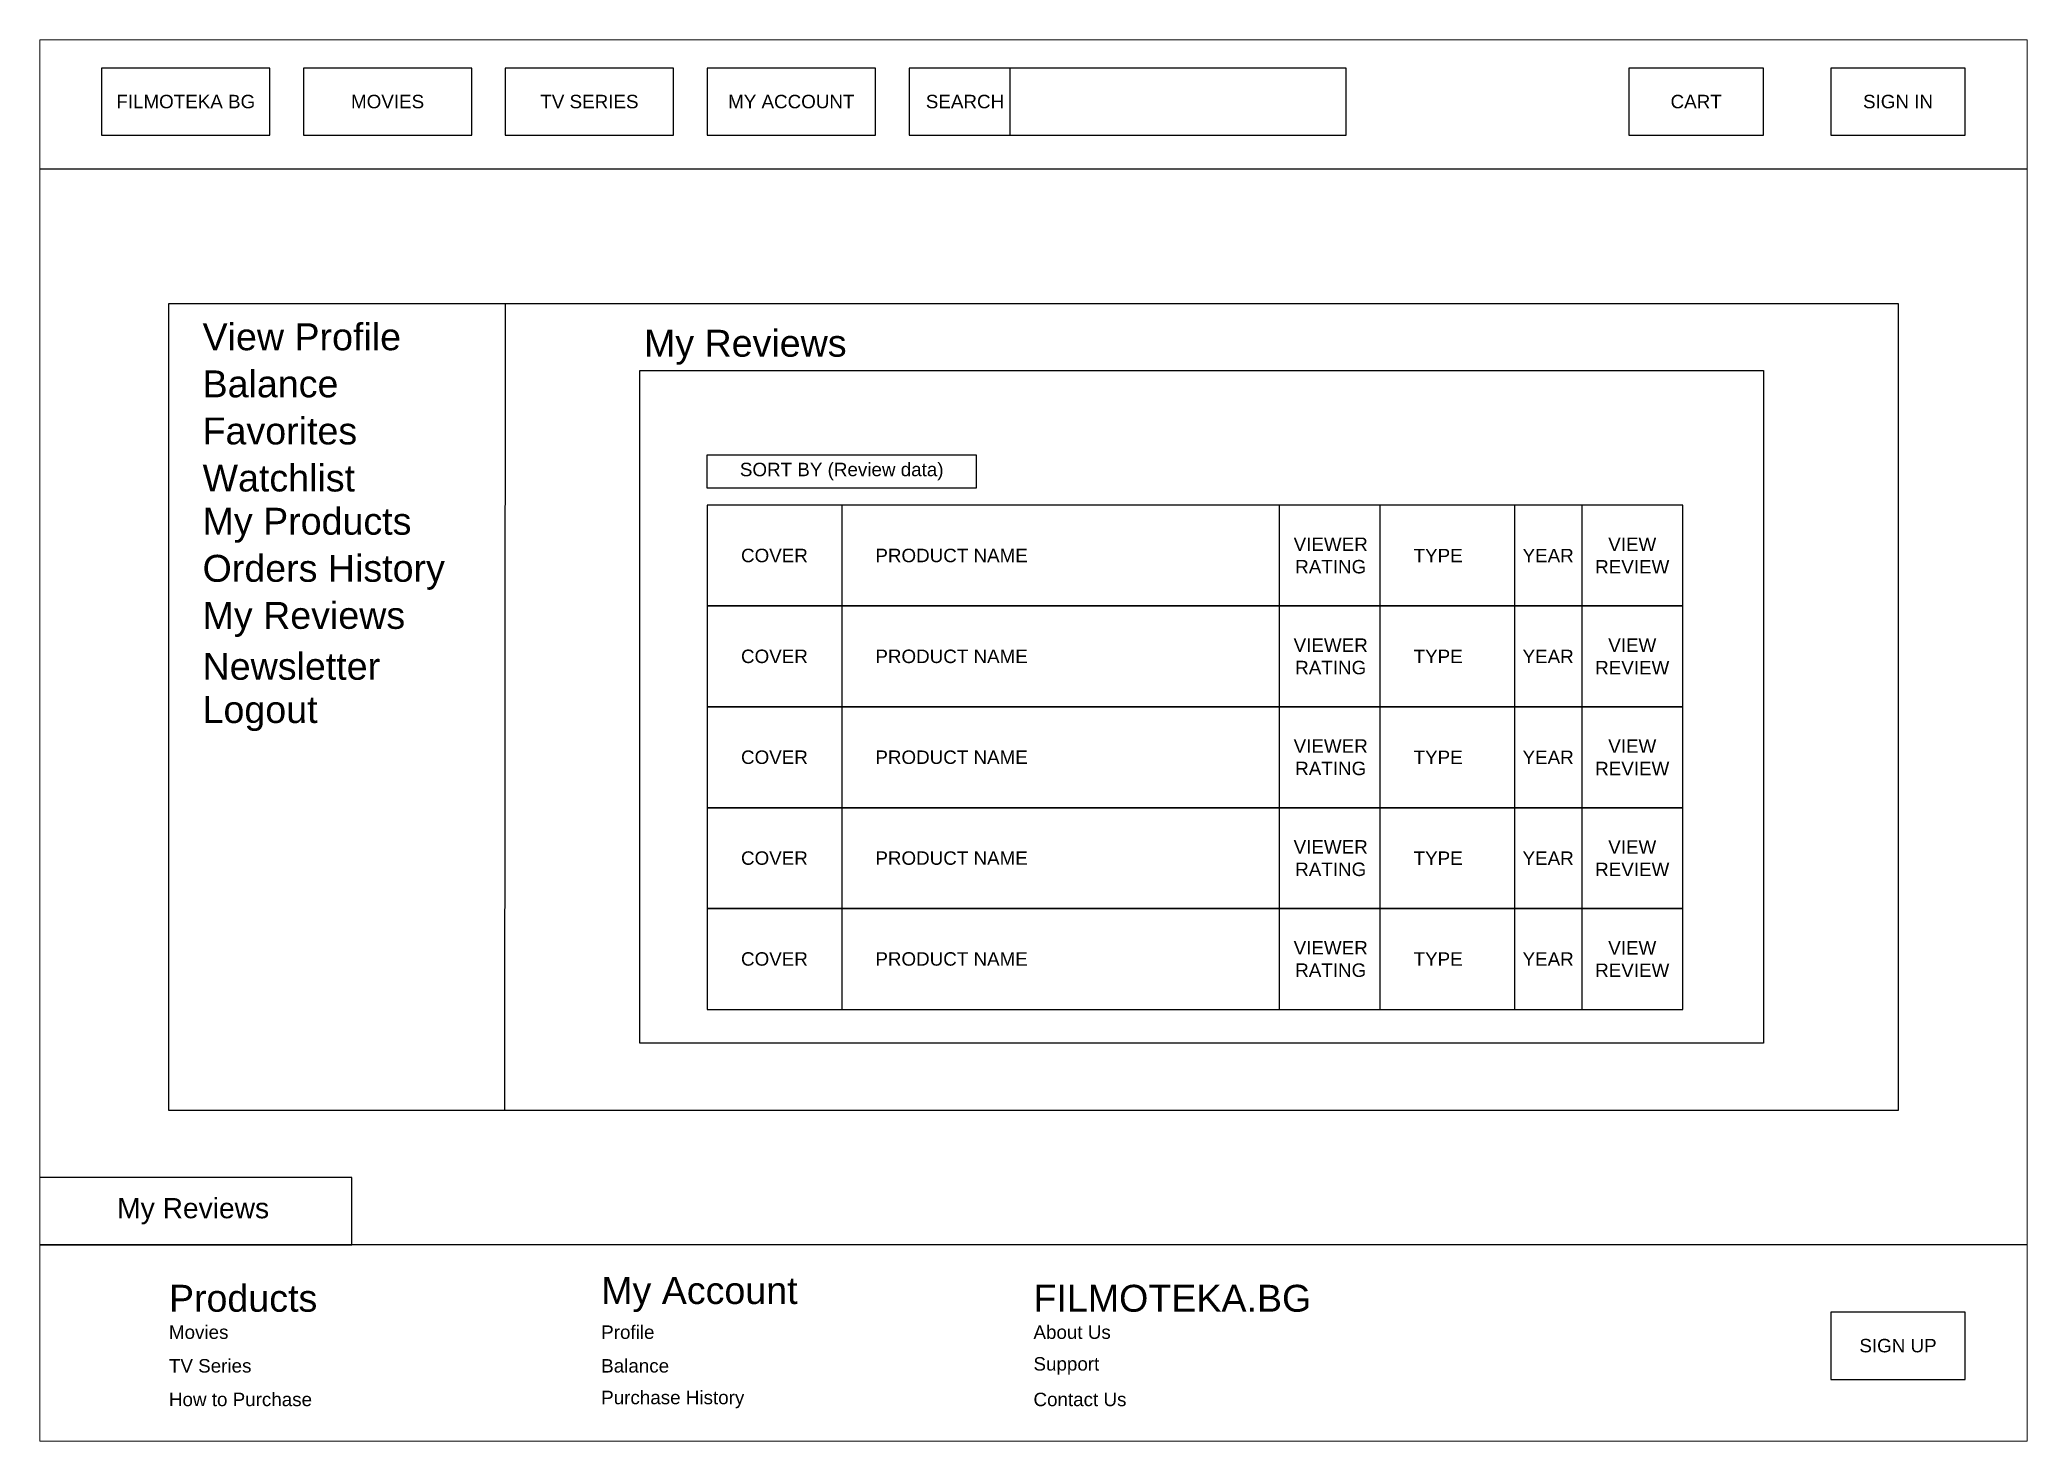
# Paper-space layout 'Reviews' of a CAD drawing. Header units: inches, sheet in millimetres. Extents: x 0 to 295, y 0 to 208.
# The model-space entities are those that its viewports show. They can reach past a viewport. Long polylines and large blocks are cut down to what shows.
import ezdxf

# ---------------------------------------------------------------- set-up
doc = ezdxf.new("R2010")
doc.units = ezdxf.units.IN
doc.header["$MEASUREMENT"] = 0
doc.styles.get("Standard").update_dxf_attribs({"font": 'arial.ttf'})

msp = doc.modelspace()

# ---------------------------------------------------------------- linework, layer by layer
for points in [[(1321.79, 858.89), (1321.79, 648.89), (1618.79, 648.89), (1618.79, 858.89)], [(1321.79, 858.89), (1321.79, 838.89), (1618.79, 838.89), (1618.79, 858.89)], [(1331.79, 853.89), (1331.79, 843.89), (1356.79, 843.89), (1356.79, 853.89)], [(1361.79, 853.89), (1361.79, 843.89), (1386.79, 843.89), (1386.79, 853.89)], [(1391.79, 853.89), (1391.79, 843.89), (1416.79, 843.89), (1416.79, 853.89)], [(1421.79, 853.89), (1421.79, 843.89), (1446.79, 843.89), (1446.79, 853.89)], [(1451.79, 853.89), (1451.79, 843.89), (1516.79, 843.89), (1516.79, 853.89)], [(1558.79, 853.89), (1558.79, 843.89), (1578.79, 843.89), (1578.79, 853.89)], [(1588.79, 853.89), (1588.79, 843.89), (1608.79, 843.89), (1608.79, 853.89)], [(1341.79, 818.89), (1598.79, 818.89), (1598.79, 698.89), (1341.79, 698.89)], [(1341.79, 818.89), (1391.79, 818.89), (1391.65, 698.89), (1341.79, 698.89)], [(1411.79, 808.89), (1578.79, 808.89), (1578.79, 708.89), (1411.79, 708.89)], [(1421.79, 796.39), (1461.79, 796.39), (1461.79, 791.39), (1421.79, 791.39)], [(1566.79, 788.89), (1421.79, 788.89), (1421.79, 773.89), (1566.79, 773.89)], [(1566.79, 773.89), (1421.79, 773.89), (1421.79, 758.89), (1566.79, 758.89)], [(1566.79, 758.89), (1421.79, 758.89), (1421.79, 743.89), (1566.79, 743.89)], [(1566.79, 743.89), (1421.79, 743.89), (1421.79, 728.89), (1566.79, 728.89)], [(1566.79, 728.89), (1421.79, 728.89), (1421.79, 713.89), (1566.79, 713.89)], [(1321.79, 688.89), (1321.79, 678.89), (1368.99, 678.89), (1368.99, 688.89)], [(1321.79, 678.89), (1321.79, 648.89), (1618.79, 648.89), (1618.79, 678.89)], [(1588.79, 668.89), (1588.79, 658.89), (1608.79, 658.89), (1608.79, 668.89)]]:
    msp.add_lwpolyline(points, close=True)
for points in [[(1466.79, 853.89), (1466.79, 843.89)], [(1441.79, 788.89), (1441.79, 713.89)], [(1506.79, 788.89), (1506.79, 713.89)], [(1521.79, 788.89), (1521.79, 713.89)], [(1541.79, 788.89), (1541.79, 713.89)], [(1551.79, 788.89), (1551.79, 713.89)]]:
    msp.add_lwpolyline(points)

# ---------------------------------------------------------------- texts
for s, width, insert, char_height, attachment_point in [('FILMOTEKA BG', 23.0842, (1344.29, 848.89), 2, 5), ('MOVIES', 23.0842, (1374.29, 848.89), 2, 5), ('TV SERIES', 23.0842, (1404.29, 848.89), 2, 5), ('MY ACCOUNT', 23.0842, (1434.29, 848.89), 2, 5), ('SEARCH', 23.0842, (1454.29, 848.89), 2, 4), ('CART', 23.0842, (1568.79, 848.89), 2, 5), ('SIGN IN', 23.0842, (1598.79, 848.89), 2, 5), ('My Reviews', 95.0468, (1412.4, 812.36), 4, 4), ('SORT BY (Review data)', 41.8584, (1441.79, 793.89), 2, 5), ('VIEWER^JRATING', 9.3672, (1514.47, 781.39), 2, 5), ('VIEW REVIEW', 9.3672, (1559.29, 781.39), 2, 5), ('COVER', 23.0842, (1431.79, 781.39), 2, 5), ('PRODUCT NAME', 23.0842, (1446.79, 781.39), 2, 4), ('TYPE', 9.3672, (1526.79, 781.39), 2, 4), ('YEAR', 9.3672, (1546.79, 781.39), 2, 5), ('VIEWER^JRATING', 9.3672, (1514.47, 766.39), 2, 5), ('VIEW REVIEW', 9.3672, (1559.29, 766.39), 2, 5), ('COVER', 23.0842, (1431.79, 766.39), 2, 5), ('PRODUCT NAME', 23.0842, (1446.79, 766.39), 2, 4), ('TYPE', 9.3672, (1526.79, 766.39), 2, 4), ('YEAR', 9.3672, (1546.79, 766.39), 2, 5), ('VIEWER^JRATING', 9.3672, (1514.47, 751.39), 2, 5), ('VIEW REVIEW', 9.3672, (1559.29, 751.39), 2, 5), ('COVER', 23.0842, (1431.79, 751.39), 2, 5), ('PRODUCT NAME', 23.0842, (1446.79, 751.39), 2, 4), ('TYPE', 9.3672, (1526.79, 751.39), 2, 4), ('YEAR', 9.3672, (1546.79, 751.39), 2, 5), ('VIEWER^JRATING', 9.3672, (1514.47, 736.39), 2, 5), ('VIEW REVIEW', 9.3672, (1559.29, 736.39), 2, 5), ('COVER', 23.0842, (1431.79, 736.39), 2, 5), ('PRODUCT NAME', 23.0842, (1446.79, 736.39), 2, 4), ('TYPE', 9.3672, (1526.79, 736.39), 2, 4), ('YEAR', 9.3672, (1546.79, 736.39), 2, 5), ('VIEWER^JRATING', 9.3672, (1514.47, 721.39), 2, 5), ('VIEW REVIEW', 9.3672, (1559.29, 721.39), 2, 5), ('COVER', 23.0842, (1431.79, 721.39), 2, 5), ('PRODUCT NAME', 23.0842, (1446.79, 721.39), 2, 4), ('TYPE', 9.3672, (1526.79, 721.39), 2, 4), ('YEAR', 9.3672, (1546.79, 721.39), 2, 5), ('My Account', 30.4886, (1406.04, 668.89), 4, 7), ('Products', 23.0842, (1341.79, 668.89), 4, 7), ('FILMOTEKA.BG', 23.0842, (1470.29, 668.89), 4, 7), ('SIGN UP', 23.0842, (1598.79, 663.89), 2, 5)]:
    msp.add_mtext_dynamic_manual_height_columns(s, width=width, gutter_width=1, heights=[0], dxfattribs=dict(insert=insert, char_height=char_height, attachment_point=attachment_point))
at = {"color": 5, "attachment_point": 4}
for s, width, insert, char_height in [('View Profile', 36.4583, (1346.79, 813.89), 4), ('Balance', 36.4583, (1346.79, 806.89), 4), ('Favorites', 36.4583, (1346.79, 799.89), 4), ('Watchlist', 36.4583, (1346.79, 792.89), 4), ('My Products', 36.4583, (1346.79, 785.89), 4), ('Orders History', 36.4583, (1346.79, 778.89), 4), ('Newsletter', 36.4583, (1346.79, 764.89), 4), ('Logout', 36.4583, (1346.79, 757.89), 4), ('Movies', 23.0842, (1341.79, 665.89), 2), ('Profile', 23.0842, (1406.04, 665.89), 2), ('About Us', 23.0842, (1470.29, 665.89), 2), ('TV Series', 23.0842, (1341.79, 660.89), 2), ('Balance', 23.0842, (1406.04, 660.89), 2), ('Support', 23.0842, (1470.29, 660.89), 2), ('How to Purchase', 23.0842, (1341.79, 655.89), 2), ('Purchase History', 23.0842, (1406.04, 655.89), 2), ('Contact Us', 23.0842, (1470.29, 655.89), 2)]:
    msp.add_mtext_dynamic_manual_height_columns(s, width=width, gutter_width=1, heights=[0], dxfattribs=dict(at, insert=insert, char_height=char_height))
at = {"color": 1}
for width, insert, char_height, attachment_point in [(36.4583, (1346.79, 771.89), 4, 4), (43.8721, (1345.39, 683.89), 3, 5)]:
    msp.add_mtext_dynamic_manual_height_columns('My Reviews', width=width, gutter_width=1, heights=[0], dxfattribs=dict(at, insert=insert, char_height=char_height, attachment_point=attachment_point))

psp = doc.layouts.new('Reviews')

# ---------------------------------------------------------------- viewports
at = {"layer": '0'}
psp.add_viewport(center=(147.7, 104.21), size=(295.41, 208.4145), view_center_point=(1470.29, 753.89), view_height=208.4146, dxfattribs=at)

doc.saveas('drawing.dxf')
